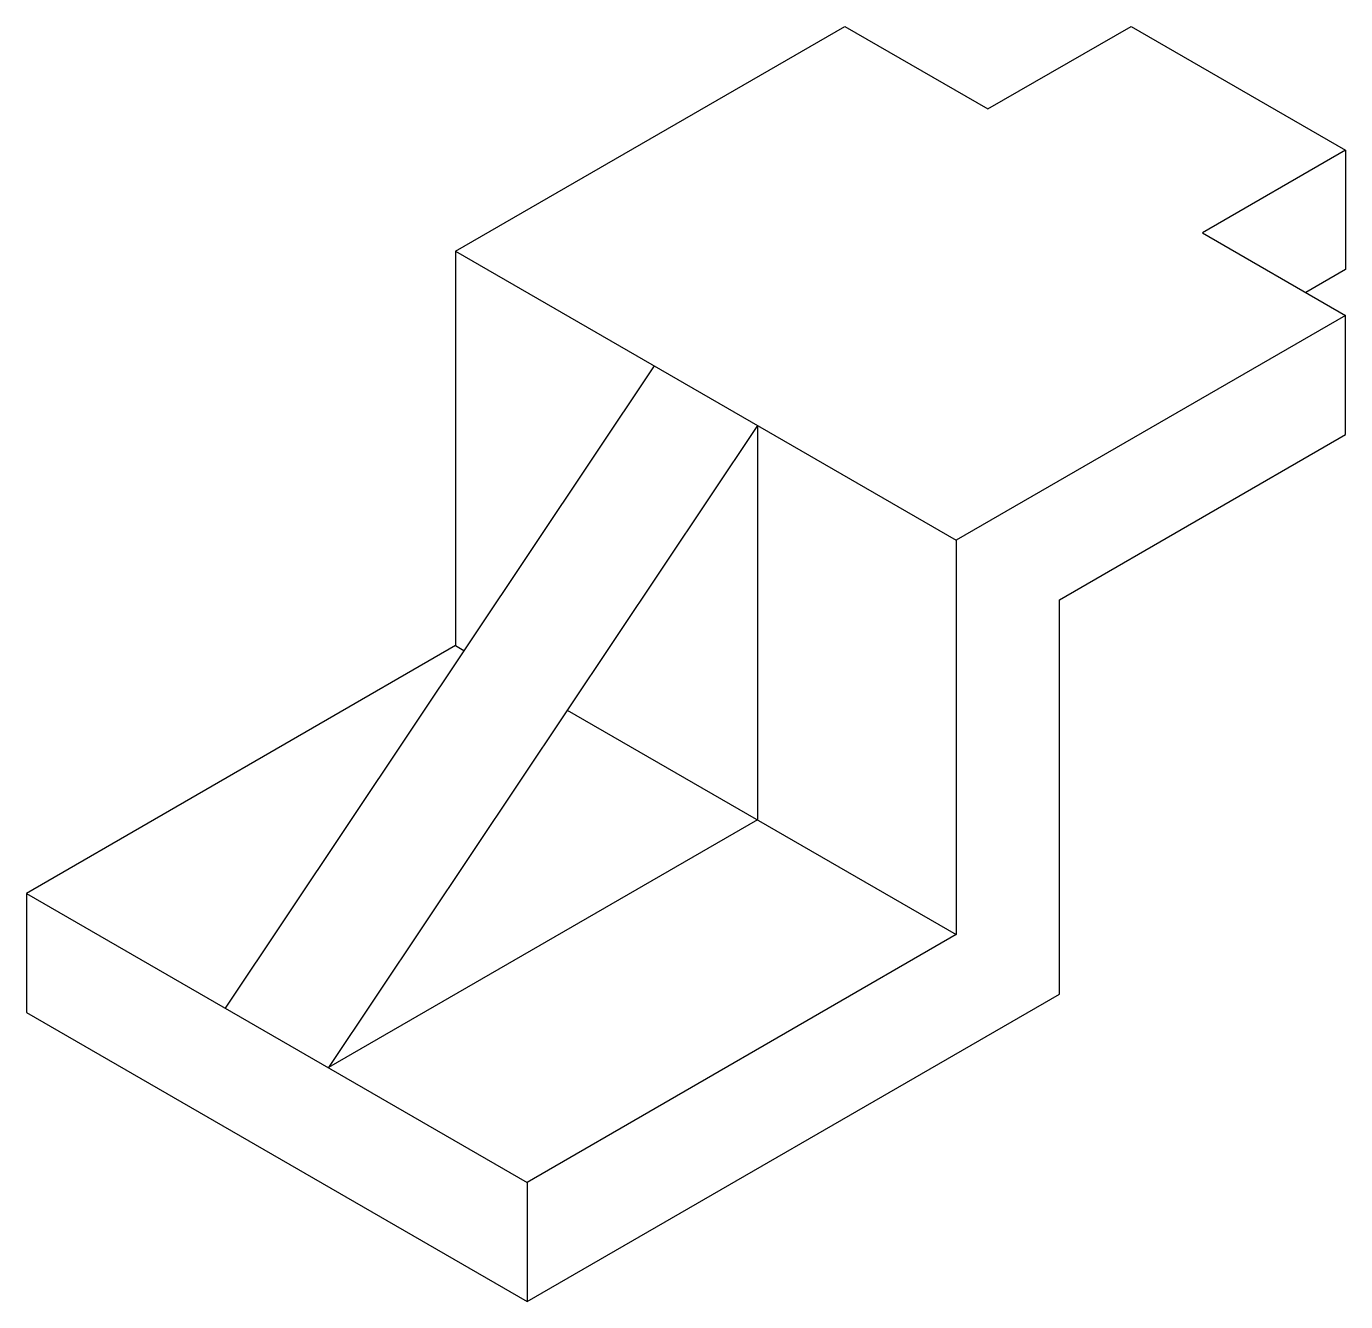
# Model space of a CAD drawing. Header units: inches. Extents: x -22 to 122, y 19 to 158.
import ezdxf

# ---------------------------------------------------------------- set-up
doc = ezdxf.new("R2010")
doc.units = ezdxf.units.IN
doc.header["$MEASUREMENT"] = 0

msp = doc.modelspace()

# ---------------------------------------------------------------- linework, layer by layer
for p, q in [((24.71, 133.32), (67.14, 157.82)), ((67.14, 157.82), (82.73, 148.82)), ((82.73, 148.82), (98.32, 157.82)), ((98.32, 157.82), (121.7, 144.32)), ((121.7, 144.32), (106.11, 135.32)), ((121.7, 144.32), (121.7, 131.32)), ((106.11, 135.32), (121.7, 126.32)), ((24.71, 133.32), (24.71, 90.32)), ((24.71, 133.32), (79.27, 101.82)), ((121.7, 131.32), (117.37, 128.82)), ((121.7, 126.32), (79.27, 101.82)), ((121.7, 113.32), (121.7, 126.32)), ((46.36, 120.82), (-0.41, 50.82)), ((57.62, 114.32), (10.85, 44.32)), ((57.62, 114.32), (57.62, 71.32)), ((90.53, 95.32), (121.7, 113.32)), ((79.27, 101.82), (79.27, 58.82)), ((90.53, 52.32), (90.53, 95.32)), ((24.71, 90.32), (-22.06, 63.32)), ((24.71, 90.32), (25.63, 89.79)), ((36.89, 83.29), (79.27, 58.82)), ((57.62, 71.32), (10.85, 44.32)), ((-22.06, 63.32), (32.5, 31.82)), ((-22.06, 63.32), (-22.06, 50.32)), ((79.27, 58.82), (32.5, 31.82)), ((32.5, 18.82), (90.53, 52.32)), ((-22.06, 50.32), (32.5, 18.82)), ((32.5, 31.82), (32.5, 18.82))]:
    msp.add_line(p, q)

doc.saveas('drawing.dxf')
